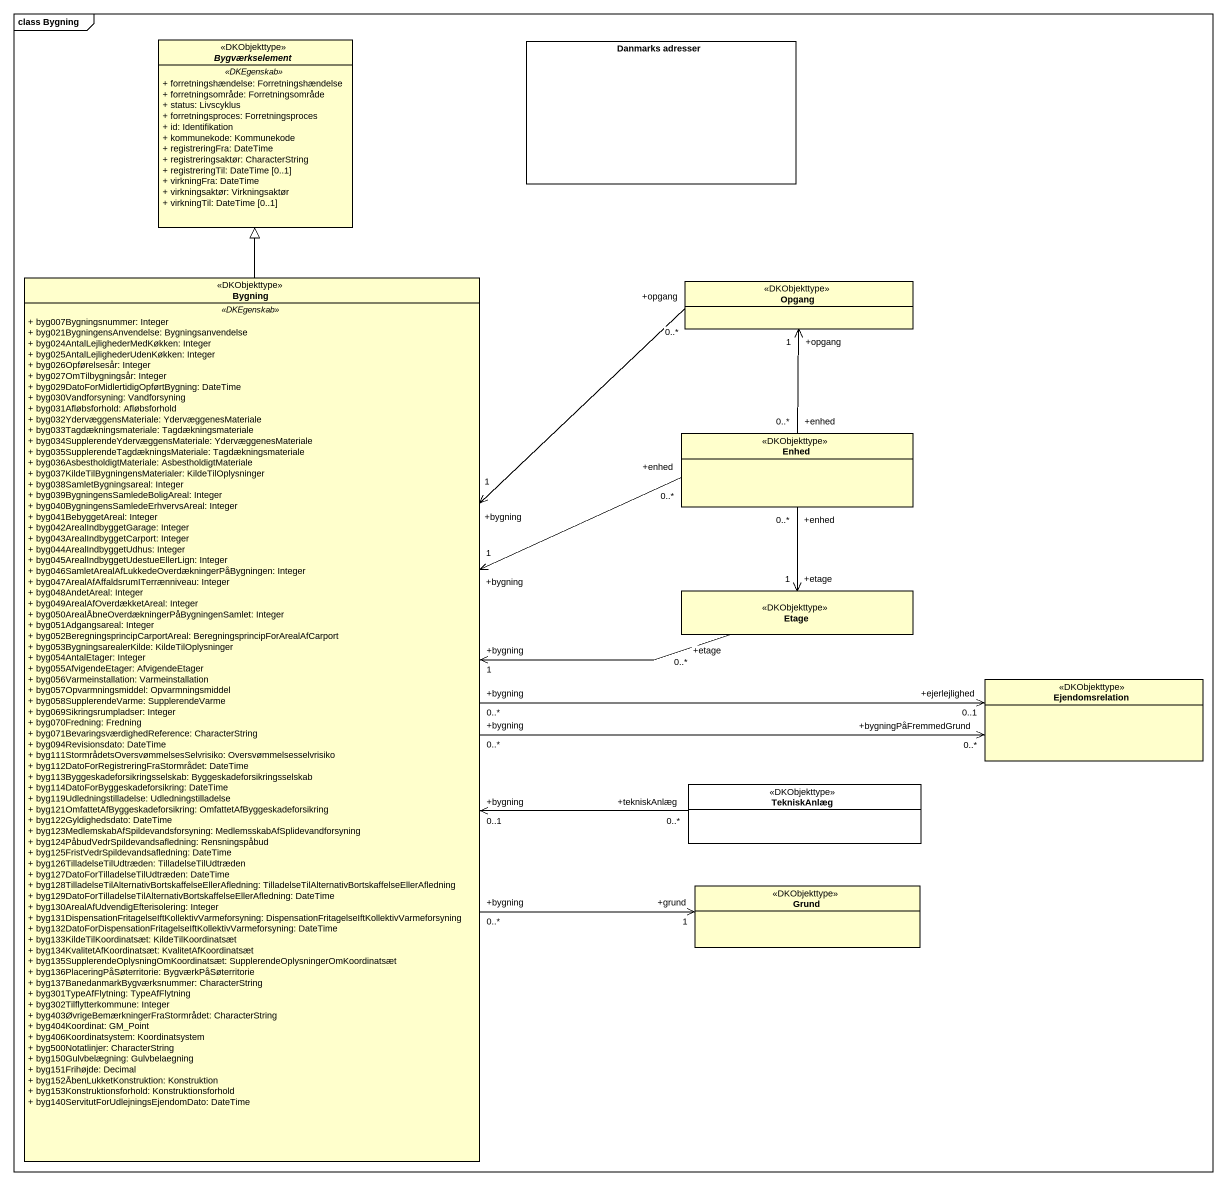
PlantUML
@startuml
mainframe class Bygning
allowmixing
hide circle
hide empty members
skinparam classAttributeIconSize 0
abstract class Bygværkselement <<DKObjekttype>> {
  .. <<DKEgenskab>> ..
  + forretningshændelse: Forretningshændelse
  + forretningsområde: Forretningsområde
  + status: Livscyklus
  + forretningsproces: Forretningsproces
  + id: Identifikation
  + kommunekode: Kommunekode
  + registreringFra: DateTime
  + registreringsaktør: CharacterString
  + registreringTil: DateTime [0..1]
  + virkningFra: DateTime
  + virkningsaktør: Virkningsaktør
  + virkningTil: DateTime [0..1]
}
rectangle "Danmarks adresser" as Danmarks_adresser #FFFFFF
class Bygning <<DKObjekttype>> {
  .. <<DKEgenskab>> ..
  + byg007Bygningsnummer: Integer
  + byg021BygningensAnvendelse: Bygningsanvendelse
  + byg024AntalLejlighederMedKøkken: Integer
  + byg025AntalLejlighederUdenKøkken: Integer
  + byg026Opførelsesår: Integer
  + byg027OmTilbygningsår: Integer
  + byg029DatoForMidlertidigOpførtBygning: DateTime
  + byg030Vandforsyning: Vandforsyning
  + byg031Afløbsforhold: Afløbsforhold
  + byg032YdervæggensMateriale: YdervæggenesMateriale
  + byg033Tagdækningsmateriale: Tagdækningsmateriale
  + byg034SupplerendeYdervæggensMateriale: YdervæggenesMateriale
  + byg035SupplerendeTagdækningsMateriale: Tagdækningsmateriale
  + byg036AsbestholdigtMateriale: AsbestholdigtMateriale
  + byg037KildeTilBygningensMaterialer: KildeTilOplysninger
  + byg038SamletBygningsareal: Integer
  + byg039BygningensSamledeBoligAreal: Integer
  + byg040BygningensSamledeErhvervsAreal: Integer
  + byg041BebyggetAreal: Integer
  + byg042ArealIndbyggetGarage: Integer
  + byg043ArealIndbyggetCarport: Integer
  + byg044ArealIndbyggetUdhus: Integer
  + byg045ArealIndbyggetUdestueEllerLign: Integer
  + byg046SamletArealAfLukkedeOverdækningerPåBygningen: Integer
  + byg047ArealAfAffaldsrumITerrænniveau: Integer
  + byg048AndetAreal: Integer
  + byg049ArealAfOverdækketAreal: Integer
  + byg050ArealÅbneOverdækningerPåBygningenSamlet: Integer
  + byg051Adgangsareal: Integer
  + byg052BeregningsprincipCarportAreal: BeregningsprincipForArealAfCarport
  + byg053BygningsarealerKilde: KildeTilOplysninger
  + byg054AntalEtager: Integer
  + byg055AfvigendeEtager: AfvigendeEtager
  + byg056Varmeinstallation: Varmeinstallation
  + byg057Opvarmningsmiddel: Opvarmningsmiddel
  + byg058SupplerendeVarme: SupplerendeVarme
  + byg069Sikringsrumpladser: Integer
  + byg070Fredning: Fredning
  + byg071BevaringsværdighedReference: CharacterString
  + byg094Revisionsdato: DateTime
  + byg111StormrådetsOversvømmelsesSelvrisiko: Oversvømmelsesselvrisiko
  + byg112DatoForRegistreringFraStormrådet: DateTime
  + byg113Byggeskadeforsikringsselskab: Byggeskadeforsikringsselskab
  + byg114DatoForByggeskadeforsikring: DateTime
  + byg119Udledningstilladelse: Udledningstilladelse
  + byg121OmfattetAfByggeskadeforsikring: OmfattetAfByggeskadeforsikring
  + byg122Gyldighedsdato: DateTime
  + byg123MedlemskabAfSpildevandsforsyning: MedlemsskabAfSplidevandforsyning
  + byg124PåbudVedrSpildevandsafledning: Rensningspåbud
  + byg125FristVedrSpildevandsafledning: DateTime
  + byg126TilladelseTilUdtræden: TilladelseTilUdtræden
  + byg127DatoForTilladelseTilUdtræden: DateTime
  + byg128TilladelseTilAlternativBortskaffelseEllerAfledning: TilladelseTilAlternativBortskaffelseEllerAfledning
  + byg129DatoForTilladelseTilAlternativBortskaffelseEllerAfledning: DateTime
  + byg130ArealAfUdvendigEfterisolering: Integer
  + byg131DispensationFritagelseIftKollektivVarmeforsyning: DispensationFritagelseIftKollektivVarmeforsyning
  + byg132DatoForDispensationFritagelseIftKollektivVarmeforsyning: DateTime
  + byg133KildeTilKoordinatsæt: KildeTilKoordinatsæt
  + byg134KvalitetAfKoordinatsæt: KvalitetAfKoordinatsæt
  + byg135SupplerendeOplysningOmKoordinatsæt: SupplerendeOplysningerOmKoordinatsæt
  + byg136PlaceringPåSøterritorie: BygværkPåSøterritorie
  + byg137BanedanmarkBygværksnummer: CharacterString
  + byg301TypeAfFlytning: TypeAfFlytning
  + byg302Tilflytterkommune: Integer
  + byg403ØvrigeBemærkningerFraStormrådet: CharacterString
  + byg404Koordinat: GM_Point
  + byg406Koordinatsystem: Koordinatsystem
  + byg500Notatlinjer: CharacterString
  + byg150Gulvbelægning: Gulvbelaegning
  + byg151Frihøjde: Decimal
  + byg152ÅbenLukketKonstruktion: Konstruktion
  + byg153Konstruktionsforhold: Konstruktionsforhold
  + byg140ServitutForUdlejningsEjendomDato: DateTime
}
class Opgang <<DKObjekttype>>
class Enhed <<DKObjekttype>>
class Etage <<DKObjekttype>>
class Ejendomsrelation <<DKObjekttype>>
class TekniskAnlæg <<DKObjekttype>> #FFFFFF
class Grund <<DKObjekttype>>
Bygning -up-|> Bygværkselement
Bygning "+bygning\n1" <-right- "+etage\n0..*" Etage
Bygning "+bygning\n0..*" -right-> "+bygningPåFremmedGrund\n0..*" Ejendomsrelation
Bygning "+bygning\n0..*" -right-> "+ejerlejlighed\n0..1" Ejendomsrelation
Bygning "+bygning\n0..*" -right-> "+grund\n1" Grund
Opgang "+opgang\n0..*" --> "+bygning\n1" Bygning
Enhed "+enhed\n0..*" -left-> "+bygning\n1" Bygning
Enhed "+enhed\n0..*" -up-> "+opgang\n1" Opgang
Enhed "+enhed\n0..*" --> "+etage\n1" Etage
TekniskAnlæg "+tekniskAnlæg\n0..*" -left-> "+bygning\n0..1" Bygning
@enduml
